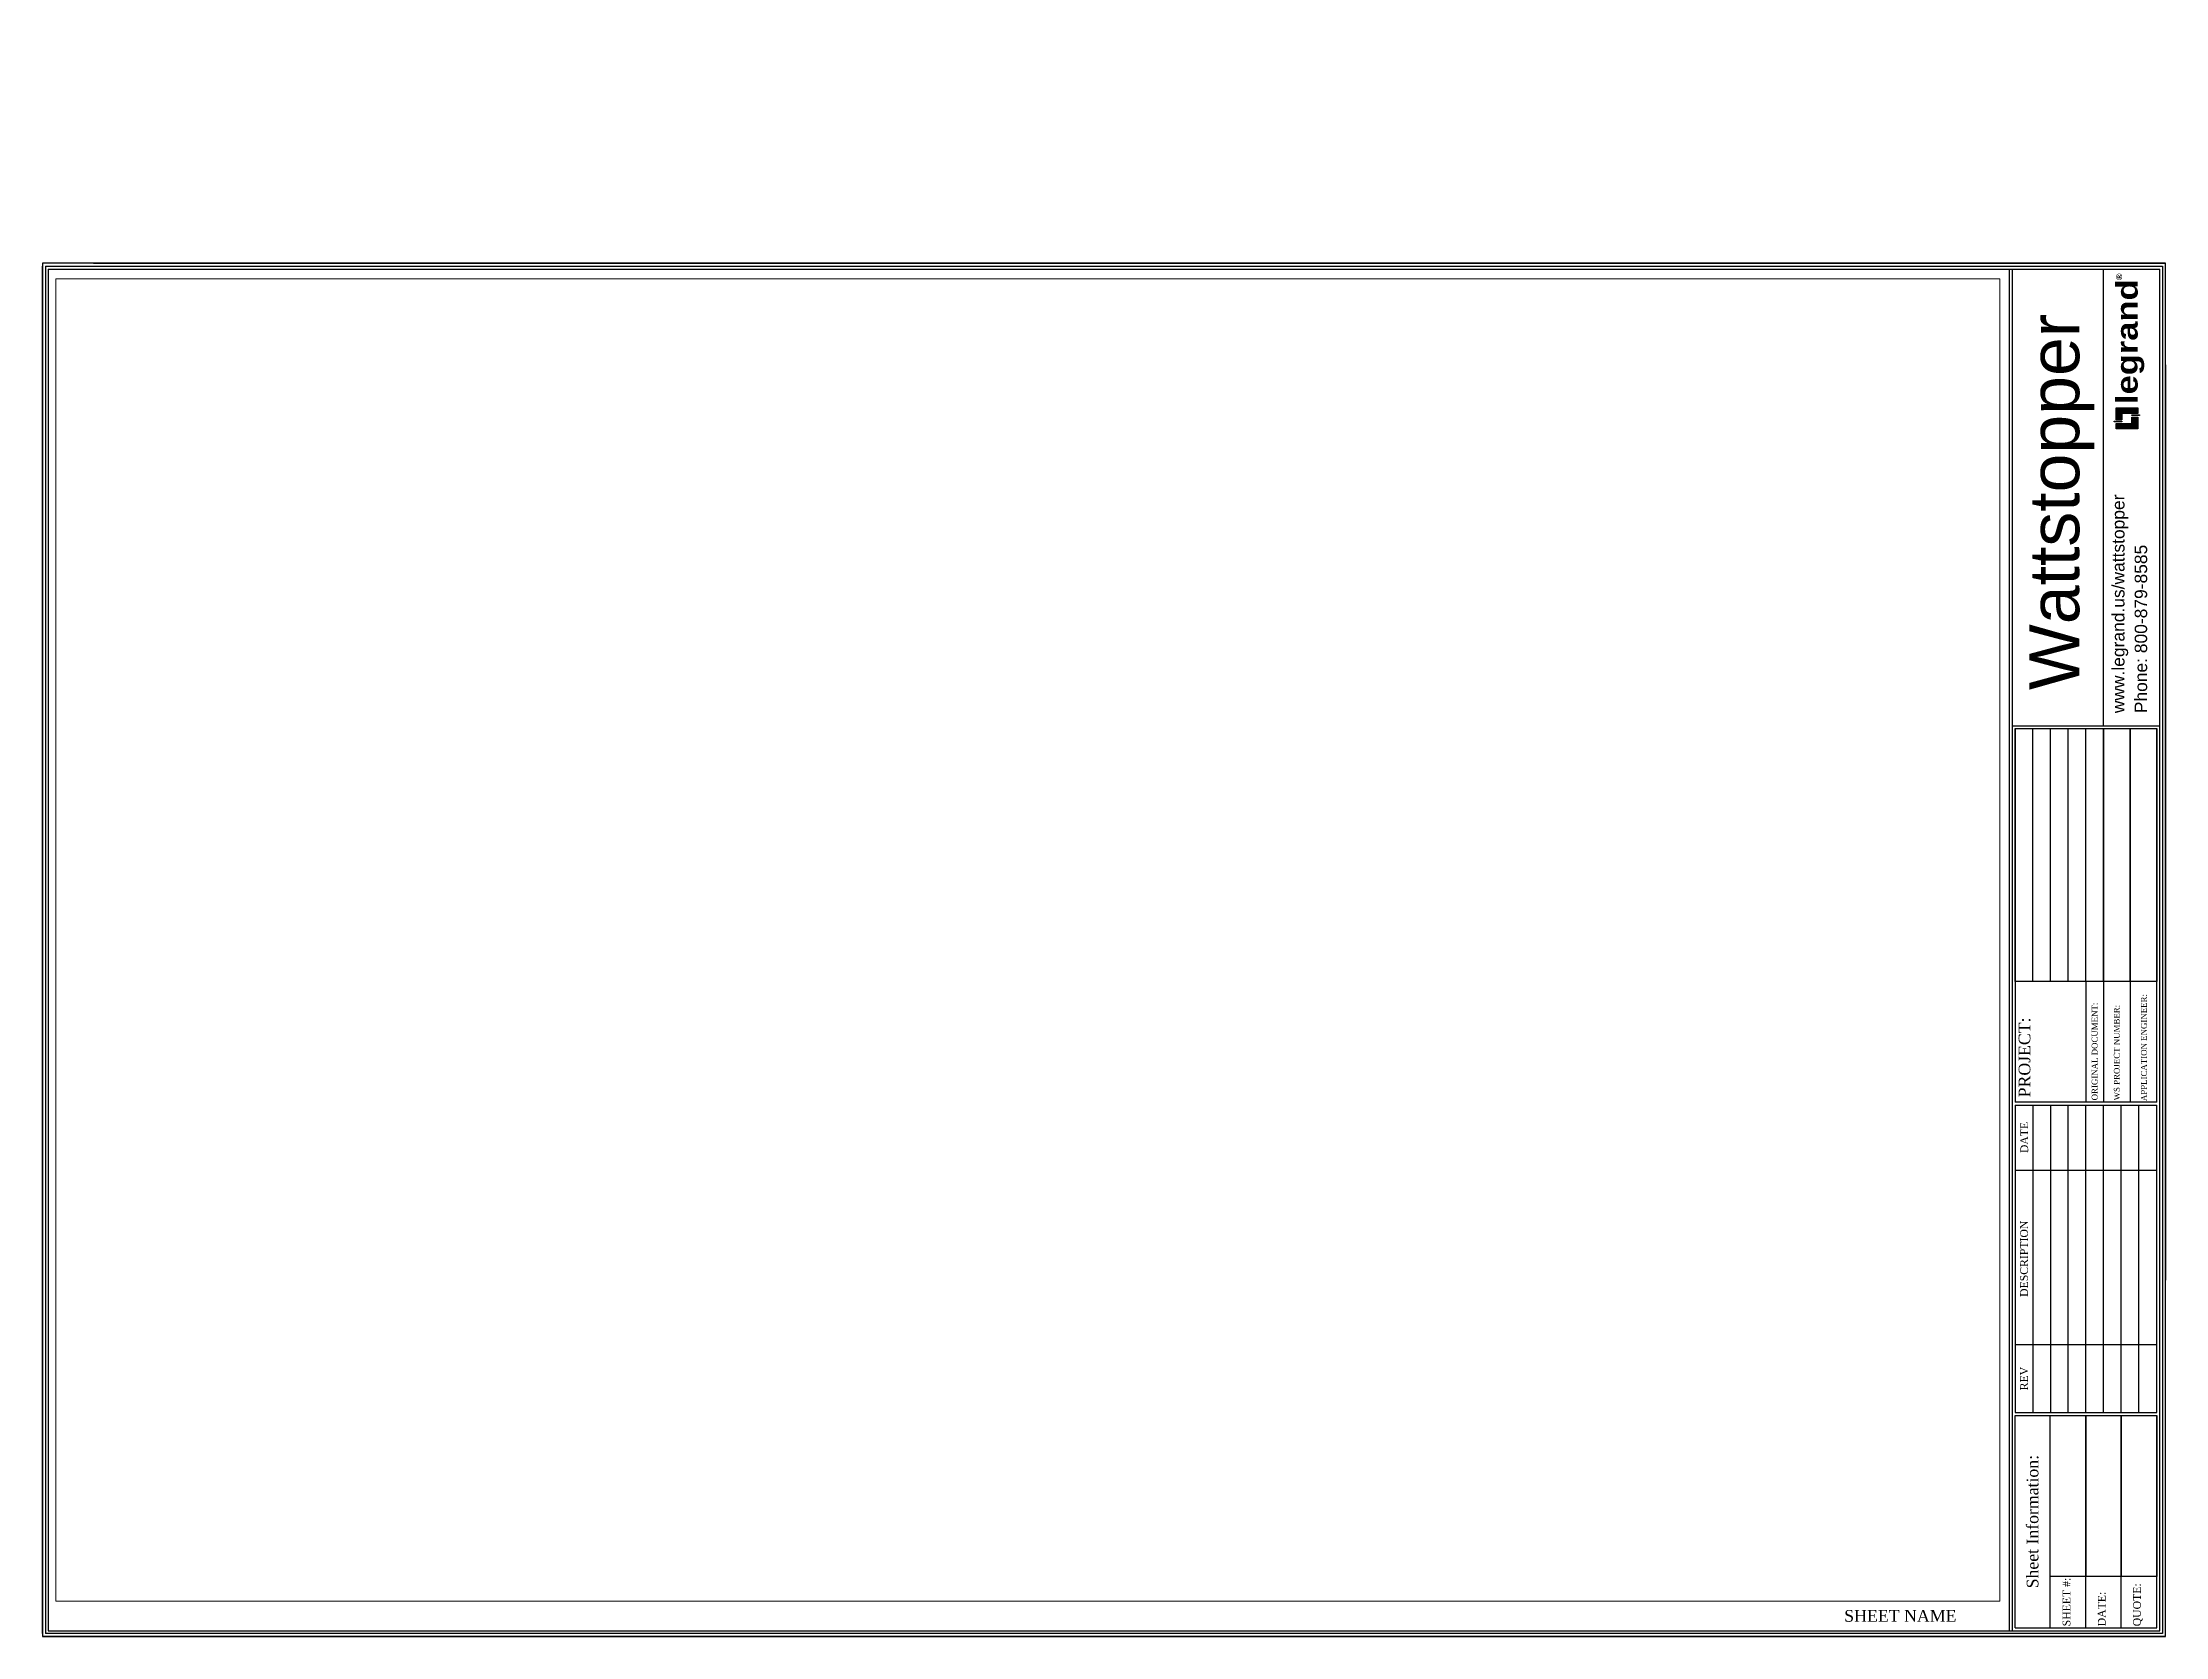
# Paper-space layout '22 X 34' of a CAD drawing. Header units: inches. Extents: x 0 to 34, y 0 to 25.5.
import ezdxf
from ezdxf.enums import TextEntityAlignment as Align

# ---------------------------------------------------------------- set-up
doc = ezdxf.new("R2010")
doc.units = ezdxf.units.IN
doc.header["$MEASUREMENT"] = 0
doc.layers.add('_WS_Viewport', color=7, linetype='Continuous', plot=False)
doc.layers.add('_WS_WattStopper', color=160, linetype='Continuous')
doc.styles.add('Arial', font='arial.ttf', dxfattribs={"height": 0.1875})
doc.styles.add('Legrand', font='ariblk.ttf', dxfattribs={"height": 0.1875})
doc.styles.get("Standard").update_dxf_attribs({"font": 'arial.ttf'})
doc.styles.add('WS8th', font='complex.shx', dxfattribs={"height": 0.1875})
doc.styles.add('WSTB', font='times.ttf')

# ---------------------------------------------------------------- blocks, each defined once
blk = doc.blocks.new('*U173')
at = {"layer": '_WS_WattStopper'}
h = blk.add_hatch(color=256, dxfattribs=at)
h.dxf.hatch_style = 1
h.paths.add_polyline_path([(33.556, 19.349), (33.556, 19.537), (33.462, 19.537), (33.462, 19.436), (33.208, 19.436), (33.208, 19.349)])
h.paths.add_polyline_path([(33.461, 19.573), (33.461, 19.56), (33.584, 19.56), (33.584, 19.573)])
h.paths.add_polyline_path([(33.302, 19.459), (33.302, 19.472), (33.178, 19.472), (33.178, 19.459)])
h.paths.add_polyline_path([(33.3, 19.596), (33.554, 19.596), (33.554, 19.683), (33.207, 19.683), (33.207, 19.495), (33.3, 19.495)])
at = {"layer": '_WS_WattStopper', "linetype": 'Continuous'}
for p, q in [((34, 22), (0, 22)), ((0, 22), (0, 0)), ((0, 0.047), (0, 21.953)), ((0.047, 21.953), (0.047, 0.047)), ((0.047, 21.953), (33.953, 21.953)), ((0.094, 21.906), (33.906, 21.906)), ((0.094, 21.906), (0.094, 0.094)), ((0.817, 22), (34, 22))]:
    blk.add_line(p, q, dxfattribs=at)
at = {"layer": '_WS_WattStopper'}
for p, q in [((31.496, 21.906), (31.496, 0.094)), ((31.543, 21.906), (31.543, 0.094)), ((33.007, 14.592), (33.007, 21.906)), ((33.906, 0.094), (33.906, 21.906)), ((33.953, 21.953), (33.953, 0.047)), ((34, 0), (34, 22)), ((34, 20.373), (34, 5.711)), ((31.543, 14.592), (33.906, 14.592)), ((31.59, 14.545), (33.859, 14.545)), ((31.59, 14.545), (31.59, 8.562)), ((31.874, 10.494), (31.874, 14.545)), ((32.157, 10.494), (32.157, 14.545)), ((32.44, 10.494), (32.44, 14.545)), ((32.724, 10.494), (32.724, 14.545)), ((33.859, 8.562), (33.859, 14.545)), ((32.724, 10.494), (32.724, 8.562)), ((33.007, 10.494), (33.007, 8.562)), ((33.433, 10.494), (33.433, 8.562)), ((33.859, 8.562), (31.59, 8.562)), ((31.59, 8.515), (33.859, 8.515)), ((31.59, 8.515), (31.59, 3.588)), ((31.879, 3.588), (31.879, 8.515)), ((32.161, 3.588), (32.161, 8.515)), ((32.443, 3.588), (32.443, 8.515)), ((32.725, 3.588), (32.725, 8.515)), ((33.007, 3.588), (33.007, 8.515)), ((33.289, 3.588), (33.289, 8.515)), ((33.571, 3.588), (33.571, 8.515)), ((33.859, 3.588), (33.859, 8.515)), ((31.59, 7.474), (33.859, 7.474)), ((31.59, 4.677), (33.859, 4.677)), ((31.59, 3.588), (33.859, 3.588)), ((31.59, 3.541), (33.859, 3.541)), ((31.59, 0.141), (31.59, 3.541)), ((32.154, 0.141), (32.154, 3.541)), ((32.154, 0.141), (32.154, 3.541)), ((32.725, 0.141), (32.725, 3.541)), ((32.725, 0.141), (32.725, 3.541)), ((33.289, 0.141), (33.289, 3.541)), ((33.859, 0.141), (33.859, 3.541)), ((33.859, 0.141), (33.859, 3.541)), ((0, 0), (34, 0)), ((33.953, 0.047), (0.047, 0.047)), ((0.094, 0.094), (33.906, 0.094)), ((31.59, 0.141), (33.859, 0.141)), ((34, 0), (0, 0))]:
    blk.add_line(p, q, dxfattribs=at)
for points in [[(33.302, 19.472), (33.302, 19.459), (33.178, 19.459), (33.178, 19.472)], [(33.3, 19.596), (33.3, 19.495), (33.207, 19.495), (33.207, 19.683), (33.554, 19.683), (33.554, 19.596)], [(33.462, 19.436), (33.462, 19.537), (33.556, 19.537), (33.556, 19.349), (33.208, 19.349), (33.208, 19.436)], [(33.461, 19.56), (33.461, 19.573), (33.584, 19.573), (33.584, 19.56)], [(31.59, 14.545), (33.007, 14.545), (33.007, 10.494), (31.59, 10.494)], [(33.007, 14.545), (33.433, 14.545), (33.433, 10.494), (33.007, 10.494)], [(33.433, 14.545), (33.859, 14.545), (33.859, 10.494), (33.433, 10.494)]]:
    blk.add_lwpolyline(points, close=True, dxfattribs=at)
for points in [[(32.725, 3.541), (32.725, 0.962), (32.154, 0.962), (32.154, 3.541)], [(33.289, 3.541), (33.289, 0.962), (32.725, 0.962), (32.725, 3.541)], [(33.859, 3.541), (33.859, 0.962), (33.289, 0.962), (33.289, 3.541)]]:
    blk.add_lwpolyline(points, dxfattribs=at)
at = {"insert": (13.845, 25.539), "char_height": 0.18, "attachment_point": 6}
blk.add_mtext('\\A1;', dxfattribs=at)
at = {"layer": '_WS_WattStopper', "style": 'Legrand'}
blk.add_text('®', height=0.094, rotation=90, dxfattribs=at).set_placement((33.304, 21.728))
blk.add_text('legrand', height=0.3457, rotation=90, dxfattribs=at).set_placement((33.381, 19.746), align=Align.MIDDLE_LEFT)
at = {"layer": '_WS_WattStopper', "rotation": 90}
for s, width, gutter_width, heights, insert, char_height, attachment_point, style in [('\\A2;{\\fArial|b0|i0|c0|p34;\\H5.3333x;Wattstopper}', 0.68888, 0.938, [0], (32.339, 18.176), 0.15, 5, 'Arial'), ('\\A2;{\\fArial|b0|i0|c0|p34;\\H5.3333x;www.legrand.us/wattstopper}', 6.42662, 0.938, [0], (33.273, 14.793), 0.03743, 4, 'WS8th'), ('\\A2;{\\fArial|b0|i0|c0|p34;\\H5.3333x;Phone: 800-879-8585}', 6.42662, 0.938, [0], (33.607, 14.793), 0.03743, 4, 'WS8th'), ('APPLICATION ENGINEER:', 1.86507, 1, [0.103], (33.607, 8.578), 0.09396, 1, 'WSTB'), ('PROJECT:', 1.42207, 1, [0], (31.647, 9.278), 0.188, 2, 'WSTB'), ('ORIGINAL DOCUMENT:', 1.87558, 1, [0], (32.818, 8.59), 0.09399, 1, 'WSTB'), ('WS PROJECT NUMBER:', 1.87558, 1, [0], (33.172, 8.59), 0.09399, 1, 'WSTB'), ('DATE', 0.92998, 1, [0], (31.738, 7.995), 0.1244, 5, 'WSTB'), ('DESCRIPTION', 0.92998, 1, [0], (31.735, 6.052), 0.12436, 5, 'WSTB'), ('REV', 0.92998, 1, [0], (31.735, 4.133), 0.1244, 5, 'WSTB'), ('Sheet Information:', 2.39584, 1, [0], (31.872, 1.841), 0.188, 5, 'WSTB'), ('SHEET #:', 3.24622, 1, [0], (32.352, 0.164), 0.1244, 1, 'WSTB'), ('DATE:', 3.24622, 1, [0], (32.916, 0.164), 0.1244, 1, 'WSTB'), ('QUOTE:', 3.24622, 1, [0], (33.48, 0.164), 0.1244, 1, 'WSTB')]:
    blk.add_mtext_dynamic_manual_height_columns(s, width=width, gutter_width=gutter_width, heights=heights, dxfattribs=dict(at, insert=insert, char_height=char_height, attachment_point=attachment_point, style=style))
at = {"layer": '_WS_WattStopper', "style": 'WSTB'}
for tag, height, p in [('PROJECT1', 0.141, (31.732, 12.519)), ('PROJECT2', 0.141, (32.015, 12.519)), ('PROJECT3', 0.141, (32.299, 12.519)), ('PROJECT4', 0.141, (32.582, 12.519)), ('DOCUMENT', 0.141, (32.865, 12.519)), ('PRJB', 0.141, (33.22, 12.519)), ('NAME', 0.141, (33.646, 12.519)), ('REVISION_1', 0.089, (32.02, 7.995)), ('REVISION_2', 0.089, (32.302, 7.995)), ('REVISION_3', 0.089, (32.584, 7.995)), ('REVISION_4', 0.089, (32.866, 7.995)), ('REVISION_5', 0.089, (33.145, 7.995)), ('REVISION_6', 0.089, (33.43, 7.995)), ('REVISION_7', 0.089, (33.712, 7.995)), ('REVISION_1_DESC', 0.089, (32.02, 6.052)), ('REVISION_2_DESC', 0.089, (32.302, 6.052)), ('REVISION_3_DESC', 0.089, (32.584, 6.052)), ('REVISION_4_DESC', 0.089, (32.866, 6.052)), ('REVISION_5_DESC', 0.089, (33.148, 6.052)), ('REVISION_6_DESC', 0.089, (33.43, 6.052)), ('REVISION_7_DESC', 0.089, (33.715, 6.052)), ('SHEET', 0.141, (32.436, 2.252)), ('DATE', 0.141, (33.007, 2.252)), ('QUOTE', 0.141, (33.571, 2.252))]:
    blk.add_attdef(tag, text='', height=height, rotation=90, dxfattribs=at).set_placement(p, align=Align.MIDDLE_CENTER)

psp = doc.layouts.new('22 X 34')

# ---------------------------------------------------------------- block references
at = {"layer": '_WS_WattStopper'}
psp.add_blockref('*U173', (0, 0), dxfattribs=at)

# ---------------------------------------------------------------- texts
at = {"layer": '_WS_WattStopper', "insert": (30.652, 0.33), "char_height": 0.1888, "attachment_point": 6, "style": 'WSTB'}
psp.add_mtext_dynamic_manual_height_columns('SHEET NAME', width=9.45534, gutter_width=45, heights=[0], dxfattribs=at)

# ---------------------------------------------------------------- viewports
at = {"layer": '_WS_Viewport'}
psp.add_viewport(center=(15.779, 11.158), size=(31.134, 21.18382), view_center_point=(8.11458, -68.82876), view_height=97.7611454, dxfattribs=at)

doc.saveas('drawing.dxf')
